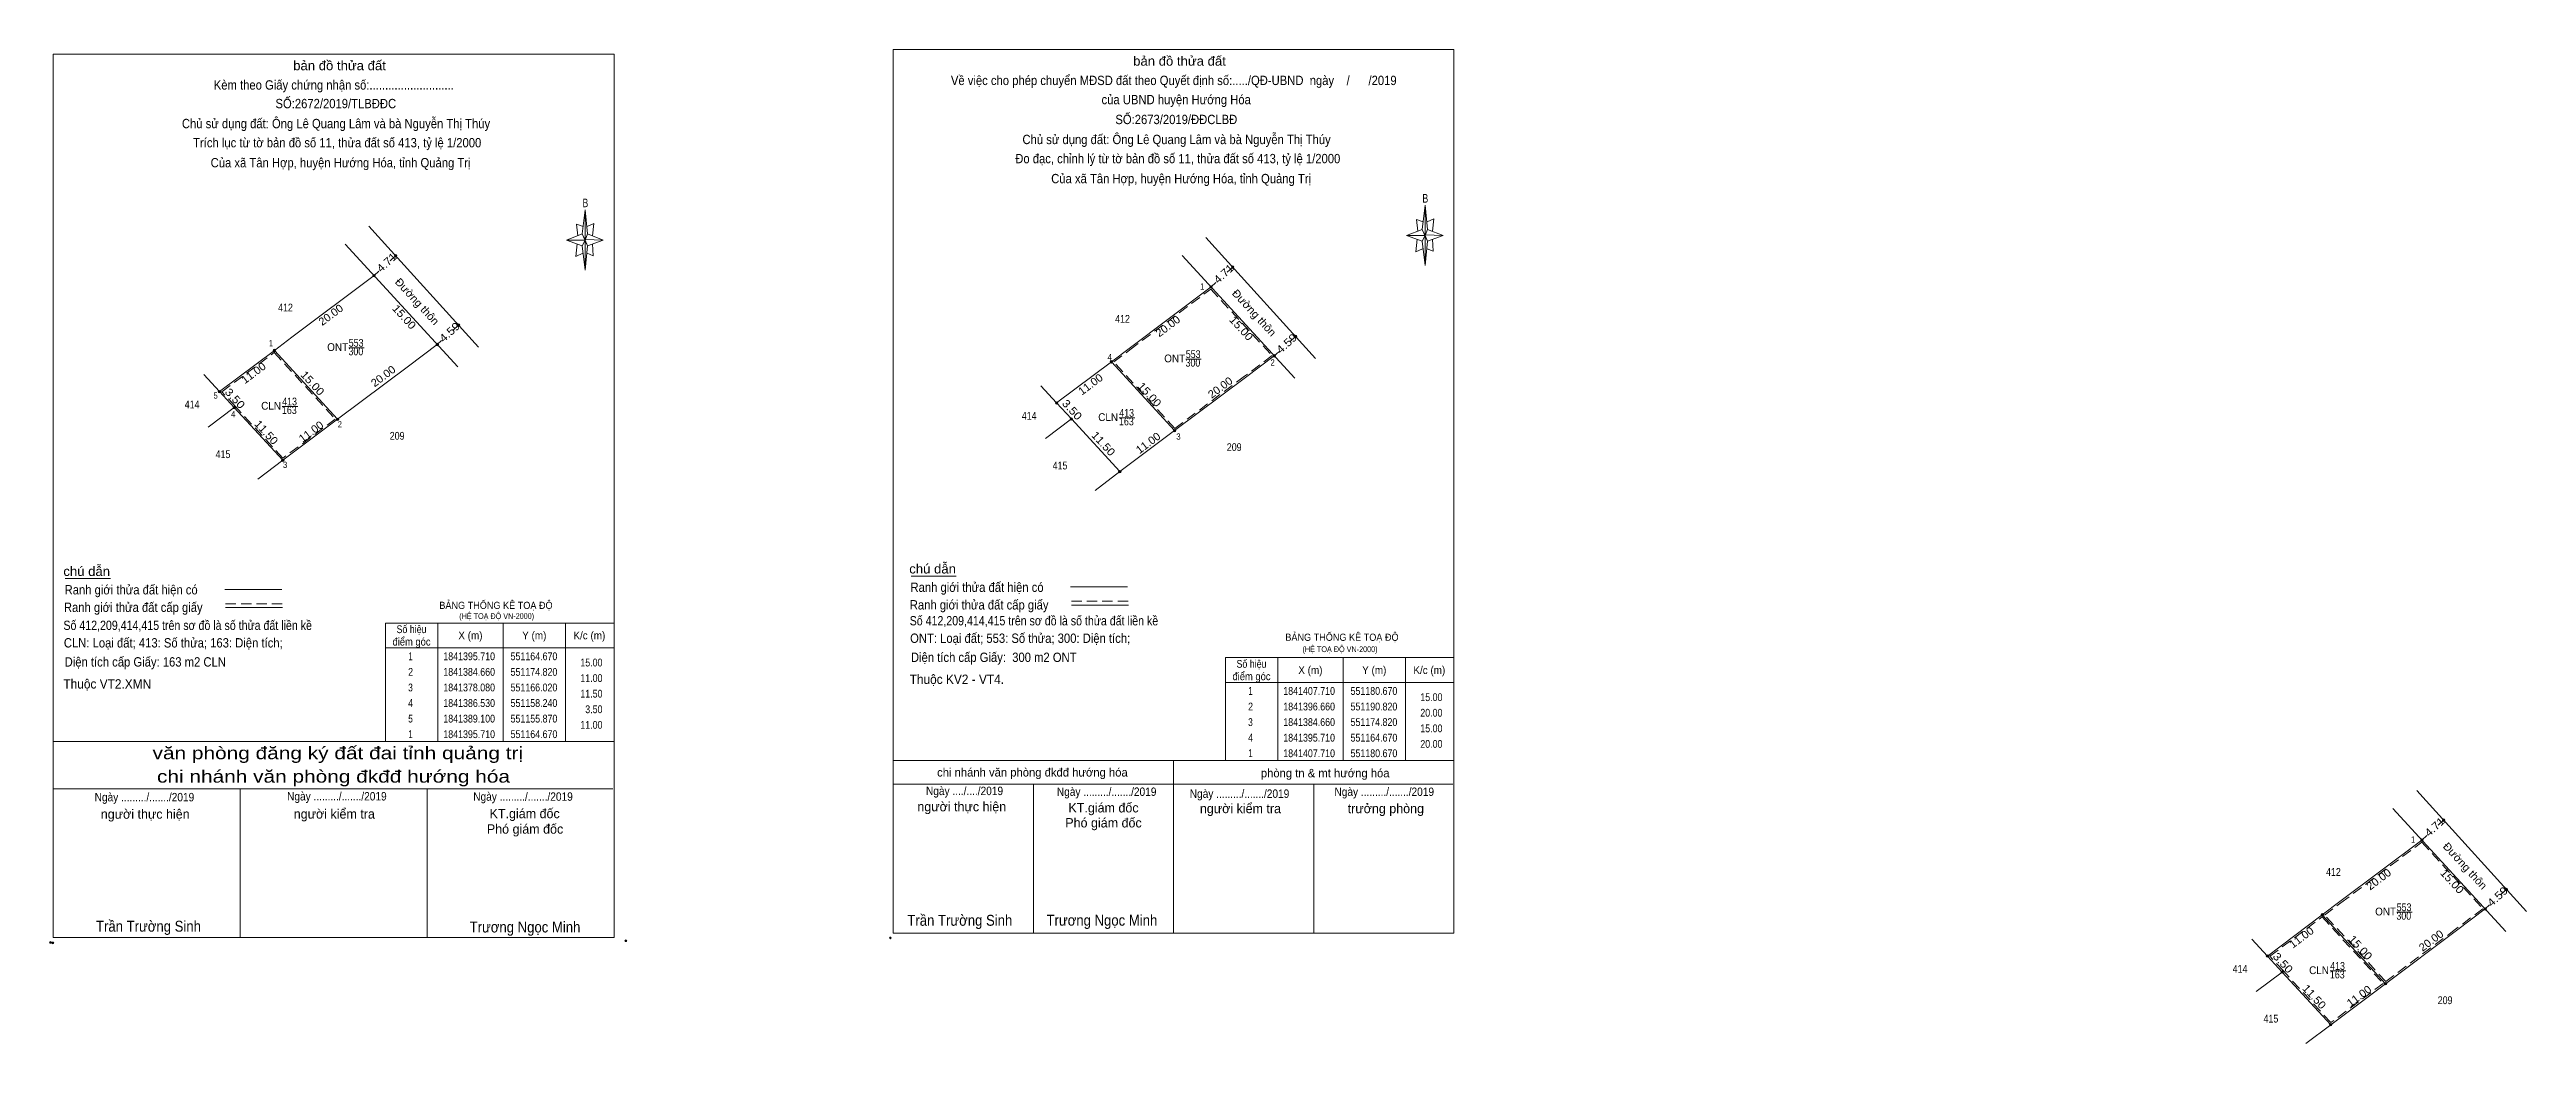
# Model space of a CAD drawing. Header units: metres. Extents: x 550359 to 551197, y 1841202 to 1841535.
# Drawn here: x 550799.9 to 551197.4, y 1841375.1 to 1841534.6 of the extents above; entities that cross this region are included whole.
import ezdxf
from ezdxf.enums import TextEntityAlignment as Align

# ---------------------------------------------------------------- set-up
doc = ezdxf.new("R2010")
doc.units = ezdxf.units.M
doc.header["$LTSCALE"] = 0.55
doc.header["$PDMODE"] = 32
doc.header["$PDSIZE"] = 0.275
doc.linetypes.add('DOTTED', pattern=[1.5, 0.3, -1.2])
doc.linetypes.add('MEDIUM_DASHED', pattern=[4.5, 3, -1.5])
for name, color, linetype, lineweight in [('1', 7, 'DOTTED', 13), ('10', 7, 'Continuous', 13), ('17', 7, 'Continuous', 13), ('5', 7, 'Continuous', 13), ('6', 7, 'Continuous', 13), ('63', 7, 'Continuous', 13), ('7', 7, 'Continuous', 13)]:
    doc.layers.add(name, color=color, linetype=linetype, lineweight=lineweight)

msp = doc.modelspace()

# ---------------------------------------------------------------- hatches: boundary and pattern name
at = {"layer": '63'}
for points in [[(550852.14, 1841498.3, 1), (550851.74, 1841498.3, 1)], [(550855.61, 1841501.49, 1), (550855.21, 1841501.49, 1)], [(550989.97, 1841499.67, 1), (550989.57, 1841499.67, 1)], [(550986.5, 1841496.48, 1), (550986.1, 1841496.48, 1)], [(550865.69, 1841490.37, 1), (550865.29, 1841490.37, 1)], [(550836.14, 1841486.3, 1), (550835.74, 1841486.3, 1)], [(550862.29, 1841487.25, 1), (550861.89, 1841487.25, 1)], [(551000.05, 1841488.55, 1), (550999.65, 1841488.55, 1)], [(550970.5, 1841484.48, 1), (550970.1, 1841484.48, 1)], [(550996.65, 1841485.43, 1), (550996.25, 1841485.43, 1)], [(550827.34, 1841479.69, 1), (550826.94, 1841479.69, 1)], [(550829.71, 1841477.12, 1), (550829.31, 1841477.12, 1)], [(550846.29, 1841475.25, 1), (550845.89, 1841475.25, 1)], [(550961.7, 1841477.87, 1), (550961.3, 1841477.87, 1)], [(550964.07, 1841475.3, 1), (550963.67, 1841475.3, 1)], [(550980.65, 1841473.43, 1), (550980.25, 1841473.43, 1)], [(550837.49, 1841468.67, 1), (550837.09, 1841468.67, 1)], [(550971.85, 1841466.85, 1), (550971.45, 1841466.85, 1)], [(551184.34, 1841410.9, 1), (551183.94, 1841410.9, 1)], [(551180.87, 1841407.71, 1), (551180.47, 1841407.71, 1)], [(551194.42, 1841399.78, 1), (551194.02, 1841399.78, 1)], [(551164.87, 1841395.71, 1), (551164.47, 1841395.71, 1)], [(551191.02, 1841396.66, 1), (551190.62, 1841396.66, 1)], [(551156.07, 1841389.1, 1), (551155.67, 1841389.1, 1)], [(551158.44, 1841386.53, 1), (551158.04, 1841386.53, 1)], [(551175.02, 1841384.66, 1), (551174.62, 1841384.66, 1)], [(551166.22, 1841378.08, 1), (551165.82, 1841378.08, 1)]]:
    msp.add_hatch(color=256, dxfattribs=at).paths.add_polyline_path(points)

# ---------------------------------------------------------------- linework, layer by layer
at = {"layer": '1', "linetype": 'Continuous'}
for p, q in [((550852.71, 1841499.01), (550851.94, 1841498.3)), ((550855.41, 1841501.49), (550854.52, 1841500.67)), ((550989.77, 1841499.67), (550988.88, 1841498.85)), ((550987.07, 1841497.19), (550986.3, 1841496.48)), ((550865.49, 1841490.37), (550864.62, 1841489.57)), ((550835.94, 1841486.3), (550846.09, 1841475.25)), ((550862.79, 1841487.89), (550862.09, 1841487.25)), ((550999.85, 1841488.55), (550998.98, 1841487.75)), ((550827.14, 1841479.69), (550824.63, 1841482.42)), ((550970.3, 1841484.48), (550980.45, 1841473.43)), ((550997.15, 1841486.07), (550996.45, 1841485.43)), ((550961.5, 1841477.87), (550958.99, 1841480.6)), ((551184.14, 1841410.9), (551183.25, 1841410.08)), ((551181.44, 1841408.42), (551180.67, 1841407.71)), ((551194.22, 1841399.78), (551193.35, 1841398.98)), ((551164.67, 1841395.71), (551174.82, 1841384.66)), ((551191.52, 1841397.3), (551190.82, 1841396.66)), ((551155.87, 1841389.1), (551153.36, 1841391.83))]:
    msp.add_line(p, q, dxfattribs=at)
at = {"layer": '1', "linetype": 'MEDIUM_DASHED'}
for points in [[(550973.28, 1841486.4), (550986.27, 1841496.14), (550996.08, 1841485.46), (550991.69, 1841482.17)], [(550991.69, 1841482.17), (550980.48, 1841473.77), (550970.67, 1841484.45), (550973.28, 1841486.4)], [(551167.65, 1841397.63), (551180.64, 1841407.37), (551190.45, 1841396.69), (551186.06, 1841393.4)], [(551186.06, 1841393.4), (551174.85, 1841385), (551165.04, 1841395.68), (551167.65, 1841397.63)]]:
    msp.add_lwpolyline(points, dxfattribs=at)
for points in [[(550835.91, 1841485.96), (550845.72, 1841475.28), (550837.32, 1841469.01), (550829.69, 1841477.29), (550827.51, 1841479.66)], [(551164.64, 1841395.37), (551174.45, 1841384.69), (551166.05, 1841378.42), (551158.42, 1841386.7), (551156.24, 1841389.07)]]:
    msp.add_lwpolyline(points, close=True, dxfattribs=at)
at = {"layer": '10'}
for p, q in [((550851.1, 1841506.25), (550852.61, 1841504.58)), ((550847.28, 1841503.37), (550865.39, 1841483.65)), ((550852.61, 1841504.58), (550868.71, 1841486.82)), ((550985.46, 1841504.43), (550986.97, 1841502.76)), ((550986.97, 1841502.76), (551003.07, 1841485)), ((550981.64, 1841501.55), (550999.75, 1841481.83)), ((550857.48, 1841483.79), (550862.09, 1841487.25)), ((550846.09, 1841475.25), (550857.48, 1841483.79)), ((550991.84, 1841481.97), (550996.45, 1841485.43)), ((550980.45, 1841473.43), (550991.84, 1841481.97)), ((550829.51, 1841477.12), (550825.34, 1841473.98)), ((550963.87, 1841475.3), (550959.7, 1841472.16)), ((550837.29, 1841468.67), (550833.31, 1841465.66)), ((550971.65, 1841466.85), (550967.67, 1841463.84)), ((551179.83, 1841415.66), (551181.34, 1841413.99)), ((551176.01, 1841412.78), (551194.12, 1841393.06)), ((551181.34, 1841413.99), (551197.44, 1841396.23)), ((551186.21, 1841393.2), (551190.82, 1841396.66)), ((551174.82, 1841384.66), (551186.21, 1841393.2)), ((551158.24, 1841386.53), (551154.07, 1841383.39)), ((551166.02, 1841378.08), (551162.04, 1841375.07))]:
    msp.add_line(p, q, dxfattribs=at)
for points in [[(550851.94, 1841498.3), (550838.77, 1841488.42), (550835.94, 1841486.3)], [(550986.3, 1841496.48), (550973.13, 1841486.6), (550970.3, 1841484.48)], [(550835.94, 1841486.3), (550827.14, 1841479.69), (550829.51, 1841477.12), (550837.29, 1841468.67), (550846.09, 1841475.25)], [(550970.3, 1841484.48), (550961.5, 1841477.87), (550963.87, 1841475.3), (550971.65, 1841466.85), (550980.45, 1841473.43)], [(551180.67, 1841407.71), (551167.5, 1841397.83), (551164.67, 1841395.71)], [(551164.67, 1841395.71), (551155.87, 1841389.1), (551158.24, 1841386.53), (551166.02, 1841378.08), (551174.82, 1841384.66)]]:
    msp.add_lwpolyline(points, dxfattribs=at)
at = {"layer": '17'}
for p, q in [((550802.38, 1841449.69), (550809.62, 1841449.69)), ((550938.15, 1841450.08), (550945.39, 1841450.08))]:
    msp.add_line(p, q, dxfattribs=at)
at = {"layer": '5'}
for p, q in [((550885.33, 1841504.99), (550885.83, 1841508.89)), ((551020.16, 1841505.73), (551020.66, 1841509.63)), ((550885.33, 1841503.09), (550882.83, 1841503.99)), ((550886.23, 1841503.09), (550885.83, 1841499.19)), ((550886.23, 1841504.99), (550888.73, 1841503.99)), ((550887.03, 1841503.39), (550887.13, 1841501.49)), ((551020.16, 1841503.83), (551017.66, 1841504.73)), ((551021.06, 1841503.83), (551020.66, 1841499.93)), ((551021.96, 1841502.23), (551020.96, 1841502.63)), ((551021.06, 1841505.73), (551023.56, 1841504.73)), ((551021.86, 1841504.13), (551021.96, 1841502.23)), ((550887.13, 1841501.49), (550886.13, 1841501.89)), ((550800.46, 1841423.55), (550890.46, 1841423.55)), ((550800.46, 1841415.95), (550890.26, 1841415.95)), ((550800.46, 1841415.95), (550890.26, 1841415.95)), ((550800.46, 1841415.95), (550890.26, 1841415.95)), ((550830.46, 1841392.05), (550830.46, 1841415.95)), ((550860.46, 1841392.05), (550860.46, 1841415.95))]:
    msp.add_line(p, q, dxfattribs=at)
for points in [[(550935.29, 1841534.59), (551025.29, 1841534.59), (551025.29, 1841392.79), (550935.29, 1841392.79)], [(550800.46, 1841533.85), (550890.46, 1841533.85), (550890.46, 1841392.05), (550800.46, 1841392.05)], [(550885.83, 1841508.89), (550886.23, 1841504.99), (550885.83, 1841503.99)], [(551020.66, 1841509.63), (551021.06, 1841505.73), (551020.66, 1841504.73)], [(550885.83, 1841503.99), (550882.83, 1841503.99), (550885.33, 1841504.99), (550886.23, 1841503.09), (550888.73, 1841503.99), (550885.83, 1841504.09)], [(550885.83, 1841503.99), (550885.83, 1841499.19), (550885.33, 1841503.09)], [(551020.66, 1841504.73), (551017.66, 1841504.73), (551020.16, 1841505.73), (551021.06, 1841503.83), (551023.56, 1841504.73), (551020.66, 1841504.83)], [(551020.66, 1841504.73), (551020.66, 1841499.93), (551020.16, 1841503.83)]]:
    msp.add_lwpolyline(points, close=True, dxfattribs=at)
for points in [[(550885.53, 1841506.19), (550884.43, 1841506.59), (550884.63, 1841504.69)], [(550886.13, 1841506.19), (550887.23, 1841506.69), (550887.03, 1841504.69)], [(551020.36, 1841506.93), (551019.26, 1841507.33), (551019.46, 1841505.43)], [(551020.96, 1841506.93), (551022.06, 1841507.43), (551021.86, 1841505.43)], [(550885.83, 1841503.99), (550885.33, 1841504.99), (550882.83, 1841503.99)], [(550884.53, 1841503.39), (550884.33, 1841501.39), (550885.43, 1841501.89)], [(550885.83, 1841503.99), (550886.23, 1841503.09), (550888.73, 1841503.99)], [(551020.66, 1841504.73), (551020.16, 1841505.73), (551017.66, 1841504.73)], [(551019.36, 1841504.13), (551019.16, 1841502.13), (551020.26, 1841502.63)], [(551020.66, 1841504.73), (551021.06, 1841503.83), (551023.56, 1841504.73)], [(550890.46, 1841392.05), (550800.46, 1841392.05), (550800.46, 1841415.95)]]:
    msp.add_lwpolyline(points, dxfattribs=at)
for p in [(550799.99, 1841391.28), (550800.39, 1841391.21)]:
    msp.add_point(p, dxfattribs=at)
at = {"layer": '6'}
for p, q in [((550827.98, 1841447.95), (550837.12, 1841447.95)), ((550963.75, 1841448.34), (550972.89, 1841448.34)), ((550828.12, 1841445.02), (550837.26, 1841445.02)), ((550963.89, 1841445.41), (550973.03, 1841445.41))]:
    msp.add_line(p, q, dxfattribs=at)
at = {"layer": '6', "linetype": 'MEDIUM_DASHED'}
for p, q in [((550828.12, 1841445.64), (550837.32, 1841445.64)), ((550963.89, 1841446.03), (550973.09, 1841446.03))]:
    msp.add_line(p, q, dxfattribs=at)
at = {"layer": '6'}
msp.add_point((550892.36, 1841391.55), dxfattribs=at)
at = {"layer": '63'}
for p, q in [((550847.88, 1841486.74), (550850.37, 1841486.74)), ((550982.24, 1841484.92), (550984.73, 1841484.92)), ((550837.2, 1841477.32), (550839.69, 1841477.32)), ((550837.2, 1841477.32), (550839.69, 1841477.32)), ((550971.56, 1841475.5), (550974.05, 1841475.5)), ((550971.56, 1841475.5), (550974.05, 1841475.5)), ((550862.16, 1841442.55), (550862.16, 1841423.55)), ((550872.66, 1841442.55), (550872.66, 1841423.55)), ((550882.66, 1841442.55), (550882.66, 1841423.55)), ((550853.76, 1841438.55), (550890.46, 1841438.55)), ((550996.99, 1841436.99), (550996.99, 1841420.49)), ((551007.49, 1841436.99), (551007.49, 1841420.49)), ((551017.49, 1841436.99), (551017.49, 1841420.49)), ((550988.59, 1841432.99), (551025.29, 1841432.99)), ((551176.61, 1841396.15), (551179.1, 1841396.15)), ((551165.93, 1841386.73), (551168.42, 1841386.73)), ((551165.93, 1841386.73), (551168.42, 1841386.73))]:
    msp.add_line(p, q, dxfattribs=at)
for points in [[(550853.76, 1841442.55), (550890.46, 1841442.55), (550890.46, 1841423.55), (550853.76, 1841423.55)], [(550988.59, 1841436.99), (551025.29, 1841436.99), (551025.29, 1841420.49), (550988.59, 1841420.49)]]:
    msp.add_lwpolyline(points, close=True, dxfattribs=at)
for centre in [(550851.94, 1841498.3), (550855.41, 1841501.49), (550989.77, 1841499.67), (550986.3, 1841496.48), (550865.49, 1841490.37), (550835.94, 1841486.3), (550862.09, 1841487.25), (550999.85, 1841488.55), (550970.3, 1841484.48), (550996.45, 1841485.43), (550827.14, 1841479.69), (550829.51, 1841477.12), (550846.09, 1841475.25), (550961.5, 1841477.87), (550963.87, 1841475.3), (550980.45, 1841473.43), (550837.29, 1841468.67), (550971.65, 1841466.85), (551184.14, 1841410.9), (551180.67, 1841407.71), (551194.22, 1841399.78), (551164.67, 1841395.71), (551190.82, 1841396.66), (551155.87, 1841389.1), (551158.24, 1841386.53), (551174.82, 1841384.66), (551166.02, 1841378.08)]:
    msp.add_circle(centre, 0.2, dxfattribs=at)
at = {"layer": '7'}
for p, q in [((550935.29, 1841420.49), (551025.29, 1841420.49)), ((550935.29, 1841420.49), (551025.29, 1841420.49)), ((550935.29, 1841420.49), (551025.29, 1841420.49)), ((550980.29, 1841392.79), (550980.29, 1841420.49)), ((550935.29, 1841416.69), (551025.09, 1841416.69)), ((550957.79, 1841392.79), (550957.79, 1841416.69)), ((551002.79, 1841392.79), (551002.79, 1841416.69)), ((551025.29, 1841392.79), (550935.29, 1841392.79))]:
    msp.add_line(p, q, dxfattribs=at)
msp.add_point((550934.82, 1841392.01), dxfattribs=at)

# ---------------------------------------------------------------- texts
at = {"layer": '1'}
for s, rotation, width, p in [('4.71', 42.593, 1.1, (550854.392, 1841499.9589)), ('4.71', 42.593, 1.1, (550988.752, 1841498.1389)), ('4.59', 42.541, 1.15, (550864.4874, 1841488.7682)), ('4.59', 42.541, 1.15, (550998.8474, 1841486.9482)), ('4.71', 42.593, 1.1, (551183.122, 1841409.3689)), ('4.59', 42.541, 1.15, (551193.2174, 1841398.1782))]:
    msp.add_text(s, height=1.25, rotation=rotation, dxfattribs=dict(at, width=width)).set_placement(p, align=Align.CENTER)
for s, height, width, p in [('412', 1.25, 0.85, (550837.725, 1841492.56)), ('412', 1.25, 0.85, (550972.085, 1841490.74)), ('ONT', 1.25, 0.95, (550846.1, 1841486.21)), ('300', 1.25, 0.85, (550849.02, 1841485.52)), ('553', 1.25, 0.85, (550849.065, 1841486.89)), ('553', 1.25, 0.85, (550983.425, 1841485.07)), ('ONT', 1.25, 0.95, (550980.46, 1841484.39)), ('300', 1.25, 0.85, (550983.38, 1841483.7)), ('414', 1.25, 0.85, (550822.74, 1841477)), ('413', 1.25, 0.85, (550838.385, 1841477.47)), ('CLN', 1.25, 0.95, (550835.415, 1841476.79)), ('163', 1.25, 0.85, (550838.345, 1841476.1)), ('414', 1.25, 0.85, (550957.1, 1841475.18)), ('CLN', 1.25, 0.95, (550969.775, 1841474.97)), ('413', 1.25, 0.85, (550972.745, 1841475.65)), ('163', 1.25, 0.85, (550972.705, 1841474.28)), ('415', 1.25, 0.85, (550827.695, 1841469.02)), ('209', 1.25, 0.85, (550855.65, 1841471.97)), ('209', 1.25, 0.85, (550990.01, 1841470.15)), ('415', 1.25, 0.85, (550962.055, 1841467.2)), ('BẢNG THỐNG KÊ TOẠ ĐỘ ', 1.15, 0.95, (551007.51, 1841439.69)), ('(HỆ TOẠ ĐỘ VN-2000)', 0.9335, 0.9, (551007, 1841437.88)), ('412', 1.25, 0.85, (551166.455, 1841401.97)), ('ONT', 1.25, 0.95, (551174.83, 1841395.62)), ('300', 1.25, 0.85, (551177.75, 1841394.93)), ('553', 1.25, 0.85, (551177.795, 1841396.3)), ('414', 1.25, 0.85, (551151.47, 1841386.41)), ('CLN', 1.25, 0.95, (551164.145, 1841386.2)), ('413', 1.25, 0.85, (551167.115, 1841386.88)), ('163', 1.25, 0.85, (551167.075, 1841385.51)), ('415', 1.25, 0.85, (551156.425, 1841378.43)), ('209', 1.25, 0.85, (551184.38, 1841381.38))]:
    msp.add_text(s, height=height, dxfattribs=dict(at, width=width)).set_placement(p, align=Align.CENTER)
for s, height, width, p in [('BẢNG THỐNG KÊ TOẠ ĐỘ ', 1.15, 0.95, (550862.42, 1841444.81)), ('(HỆ TOẠ ĐỘ VN-2000)', 0.93, 0.9, (550865.62, 1841443.19))]:
    msp.add_text(s, height=height, dxfattribs=dict(at, width=width)).set_placement(p)
at = {"layer": '5'}
for s, height, width, p in [('bản đồ thửa đất', 1.5, 1.05, (550846.4, 1841531.27)), ('Về việc cho phép chuyển MĐSD đất theo Quyết định số:...../QĐ-UBND  ngày    /      /2019', 1.5, 0.9, (550980.31, 1841528.89)), ('bản đồ thửa đất', 1.5, 1.05, (550981.23, 1841532)), ('Kèm theo Giấy chứng nhận số:...........................', 1.5, 0.9, (550845.48, 1841528.16)), ('SỐ:2672/2019/TLBĐĐC', 1.5, 0.9, (550845.805, 1841525.17)), ('của UBND huyện Hướng Hóa', 1.5, 0.9, (550980.7, 1841525.81)), ('Chủ sử dụng đất: Ông Lê Quang Lâm và bà Nguyễn Thị Thúy', 1.5, 0.9, (550845.84, 1841521.96)), ('SỐ:2673/2019/ĐĐCLBĐ', 1.5, 0.9, (550980.72, 1841522.62)), ('Trích lục từ tờ bản đồ số 11, thửa đất số 413, tỷ lệ 1/2000 ', 1.5, 0.9, (550846.28, 1841518.89)), ('Đo đạc, chỉnh lý từ tờ bản đồ số 11, thửa đất số 413, tỷ lệ 1/2000 ', 1.5, 0.9, (550981.205, 1841516.34)), ('Chủ sử dụng đất: Ông Lê Quang Lâm và bà Nguyễn Thị Thúy', 1.5, 0.9, (550980.76, 1841519.41)), ('Của xã Tân Hợp, huyện Hướng Hóa, tỉnh Quảng Trị', 1.5, 0.9, (550846.57, 1841515.68)), ('Của xã Tân Hợp, huyện Hướng Hóa, tỉnh Quảng Trị', 1.5, 0.9, (550981.49, 1841513.13)), ('B', 1.378, 0.75, (550885.86, 1841509.29)), ('B', 1.378, 0.75, (551020.69, 1841510.02)), ('văn phòng đăng ký đất đai tỉnh quảng trị', 2, 1.25, (550846.125, 1841420.69)), ('chi nhánh văn phòng đkđđ hướng hóa', 2, 1.25, (550845.435, 1841416.93)), ('Ngày ........./......./2019', 1.35, 0.9, (550815.085, 1841413.93)), ('Ngày ........./......./2019', 1.35, 0.9, (550845.975, 1841414.07)), ('Ngày ........./......./2019', 1.35, 0.9, (550875.855, 1841414.02)), ('Trần Trường Sinh', 1.75, 0.9, (550815.73, 1841393.01)), ('Trương Ngọc Minh', 1.75, 0.9, (550876.175, 1841392.88))]:
    msp.add_text(s, height=height, dxfattribs=dict(at, width=width)).set_placement(p, align=Align.CENTER)
for s, p in [('người thực hiện', (550815.21, 1841411.14)), ('người kiểm tra', (550845.565, 1841411.16)), ('KT.giám đốc', (550876.115, 1841411.22)), ('Phó giám đốc', (550876.18, 1841408.74))]:
    msp.add_text(s, height=1.5, dxfattribs=at).set_placement(p, align=Align.CENTER)
at = {"layer": '6'}
for s, width, p in [('chú dẫn', 1.05, (550802.07, 1841450.1)), ('chú dẫn', 1.05, (550937.85, 1841450.5)), ('Ranh giới thửa đất hiện có ', 0.9, (550802.27, 1841447.14)), ('Ranh giới thửa đất cấp giấy', 0.9, (550937.94, 1841444.72)), ('Ranh giới thửa đất hiện có ', 0.9, (550938.05, 1841447.54)), ('Số 412,209,414,415 trên sơ đồ là số thửa đất liền kề', 0.85, (550802.08, 1841441.43)), ('Ranh giới thửa đất cấp giấy', 0.9, (550802.16, 1841444.32)), ('Số 412,209,414,415 trên sơ đồ là số thửa đất liền kề', 0.85, (550937.92, 1841442.17)), ('CLN: Loại đất; 413: Số thửa; 163: Diện tích;', 0.9, (550802.15, 1841438.62)), ('ONT: Loại đất; 553: Số thửa; 300: Diện tích;', 0.9, (550937.99, 1841439.36)), ('Diện tích cấp Giấy: 163 m2 CLN', 0.9, (550802.28, 1841435.56)), ('Diện tích cấp Giấy:  300 m2 ONT', 0.9, (550938.12, 1841436.3)), ('Thuộc VT2.XMN', 0.95, (550802.08, 1841432.03)), ('Thuộc KV2 - VT4.', 0.95, (550937.92, 1841432.77))]:
    msp.add_text(s, height=1.5, dxfattribs=dict(at, width=width)).set_placement(p)
at = {"layer": '63'}
for s, rotation, width, p in [('Đường thôn', 312.569, 1.05, (550858.4003, 1841493.7328)), ('Đường thôn', 312.569, 1.05, (550992.7603, 1841491.9128)), ('20.00', 36.87, 1.05, (550845.375, 1841491.5088)), ('15.00', 312.569, 1.1, (550856.3241, 1841491.2528)), ('20.00', 36.87, 1.05, (550979.735, 1841489.6888)), ('15.00', 312.569, 1.1, (550990.6841, 1841489.4328)), ('11.00', 36.912, 1.05, (550832.9647, 1841482.1806)), ('15.00', 312.569, 1.1, (550841.6041, 1841480.6228)), ('20.00', 36.87, 1.05, (550853.785, 1841481.6688)), ('11.00', 36.912, 1.05, (550967.3247, 1841480.3606)), ('3.50', 312.682, 1.15, (550829.163, 1841478.1737)), ('3.50', 312.682, 1.15, (550963.523, 1841476.3537)), ('15.00', 312.569, 1.1, (550975.9641, 1841478.8028)), ('20.00', 36.87, 1.05, (550988.145, 1841479.8488)), ('11.50', 312.636, 1.1, (550834.192, 1841472.7383)), ('11.00', 36.786, 1.05, (550842.2107, 1841472.7689)), ('11.50', 312.636, 1.1, (550968.552, 1841470.9183)), ('11.00', 36.786, 1.05, (550976.5707, 1841470.9489)), ('Đường thôn', 312.569, 1.05, (551187.1349, 1841403.1378)), ('20.00', 36.87, 1.05, (551174.105, 1841400.9188)), ('15.00', 312.569, 1.1, (551185.0541, 1841400.6628)), ('11.00', 36.912, 1.05, (551161.6947, 1841391.5906)), ('15.00', 312.569, 1.1, (551170.3341, 1841390.0328)), ('20.00', 36.87, 1.05, (551182.515, 1841391.0788)), ('3.50', 312.682, 1.15, (551157.893, 1841387.5837)), ('11.50', 312.636, 1.1, (551162.922, 1841382.1483)), ('11.00', 36.786, 1.05, (551170.9407, 1841382.1789))]:
    msp.add_text(s, height=1.25, rotation=rotation, dxfattribs=dict(at, width=width)).set_placement(p, align=Align.CENTER)
for s, height, width, p in [(' 1', 1, 0.9, (550985.21, 1841496.07)), (' 1', 1, 0.9, (550835.74, 1841486.98)), (' 4', 1, 0.95, (550970.37, 1841484.7)), (' 2', 1, 0.9, (550996.51, 1841483.87)), (' 5', 1, 0.9, (550826.85, 1841478.56)), (' 4', 1, 0.95, (550829.69, 1841475.57)), (' 2', 1, 0.9, (550846.79, 1841473.94)), (' 3', 1, 0.95, (550981.42, 1841471.98)), (' 3', 1, 0.95, (550838.02, 1841467.44)), ('15.00', 1.25, 0.85, (550888.61, 1841435.58)), ('11.00', 1.25, 0.85, (550888.61, 1841433.08)), ('11.50', 1.25, 0.85, (550888.61, 1841430.58)), ('15.00', 1.25, 0.85, (551023.44, 1841430.02)), ('11.00', 1.25, 0.85, (550888.61, 1841425.58)), ('3.50', 1.25, 0.85, (550888.61, 1841428.08)), ('20.00', 1.25, 0.85, (551023.44, 1841427.52)), ('20.00', 1.25, 0.85, (551023.44, 1841422.52)), ('15.00', 1.25, 0.85, (551023.44, 1841425.02)), (' 1', 1, 0.9, (551179.58, 1841407.3))]:
    msp.add_text(s, height=height, dxfattribs=dict(at, width=width)).set_placement(p, align=Align.RIGHT)
for s, width, p in [('điểm góc', 0.9, (550857.96, 1841438.93)), ('Số hiệu', 0.85, (550857.96, 1841440.93)), ('X (m)', 0.95, (550867.41, 1841439.93)), ('Y (m)', 0.95, (550877.665, 1841439.93)), ('K/c (m)', 0.95, (550886.505, 1841439.93)), (' 2', 0.85, (550857.615, 1841434.08)), (' 1', 0.75, (550857.61, 1841436.58)), ('1841395.710', 0.85, (550867.21, 1841436.58)), ('1841384.660', 0.85, (550867.21, 1841434.08)), ('551164.670', 0.85, (550877.61, 1841436.58)), ('551174.820', 0.85, (550877.61, 1841434.08)), ('điểm góc', 0.9, (550992.79, 1841433.37)), ('Số hiệu', 0.85, (550992.79, 1841435.37)), ('X (m)', 0.95, (551002.24, 1841434.37)), ('Y (m)', 0.95, (551012.495, 1841434.37)), ('K/c (m)', 0.95, (551021.335, 1841434.37)), (' 3', 0.8, (550857.605, 1841431.58)), ('1841378.080', 0.85, (550867.21, 1841431.58)), ('551166.020', 0.85, (550877.61, 1841431.58)), (' 1', 0.75, (550992.44, 1841431.02)), ('1841407.710', 0.85, (551002.04, 1841431.02)), ('551180.670', 0.85, (551012.44, 1841431.02)), (' 4', 0.85, (550857.61, 1841429.08)), (' 5', 0.8, (550857.615, 1841426.58)), ('1841386.530', 0.85, (550867.21, 1841429.08)), ('1841389.100', 0.85, (550867.21, 1841426.58)), ('551158.240', 0.85, (550877.61, 1841429.08)), ('551155.870', 0.85, (550877.61, 1841426.58)), (' 3', 0.8, (550992.435, 1841426.02)), (' 2', 0.85, (550992.445, 1841428.52)), ('1841396.660', 0.85, (551002.04, 1841428.52)), ('1841384.660', 0.85, (551002.04, 1841426.02)), ('551190.820', 0.85, (551012.44, 1841428.52)), ('551174.820', 0.85, (551012.44, 1841426.02)), (' 1', 0.75, (550857.61, 1841424.08)), ('1841395.710', 0.85, (550867.21, 1841424.08)), ('551164.670', 0.85, (550877.61, 1841424.08)), (' 4', 0.85, (550992.44, 1841423.52)), ('1841395.710', 0.85, (551002.04, 1841423.52)), ('551164.670', 0.85, (551012.44, 1841423.52)), (' 1', 0.75, (550992.44, 1841421.02)), ('1841407.710', 0.85, (551002.04, 1841421.02)), ('551180.670', 0.85, (551012.44, 1841421.02))]:
    msp.add_text(s, height=1.25, dxfattribs=dict(at, width=width)).set_placement(p, align=Align.CENTER)
at = {"layer": '7'}
for s, height, p in [('chi nhánh văn phòng đkđđ hướng hóa', 1.35, (550957.62, 1841417.91)), ('phòng tn & mt hướng hóa', 1.35, (551004.615, 1841417.79)), ('người thực hiện', 1.5, (550946.28, 1841412.33)), ('Phó giám đốc', 1.5, (550969.03, 1841409.74)), ('KT.giám đốc', 1.5, (550969.035, 1841412.15)), ('người kiểm tra', 1.5, (550991.015, 1841412.03)), ('trưởng phòng', 1.5, (551014.355, 1841412.03))]:
    msp.add_text(s, height=height, dxfattribs=at).set_placement(p, align=Align.CENTER)
at = {"layer": '7', "width": 0.9}
for s, height, p in [('Ngày ..../..../2019', 1.35, (550946.725, 1841414.93)), ('Ngày ........./......./2019', 1.35, (550969.535, 1841414.8)), ('Ngày ........./......./2019', 1.35, (550990.865, 1841414.49)), ('Ngày ........./......./2019', 1.35, (551014.095, 1841414.79)), ('Trần Trường Sinh', 1.75, (550945.97, 1841393.96)), ('Trương Ngọc Minh', 1.75, (550968.775, 1841393.97))]:
    msp.add_text(s, height=height, dxfattribs=at).set_placement(p, align=Align.CENTER)

doc.saveas('drawing.dxf')
